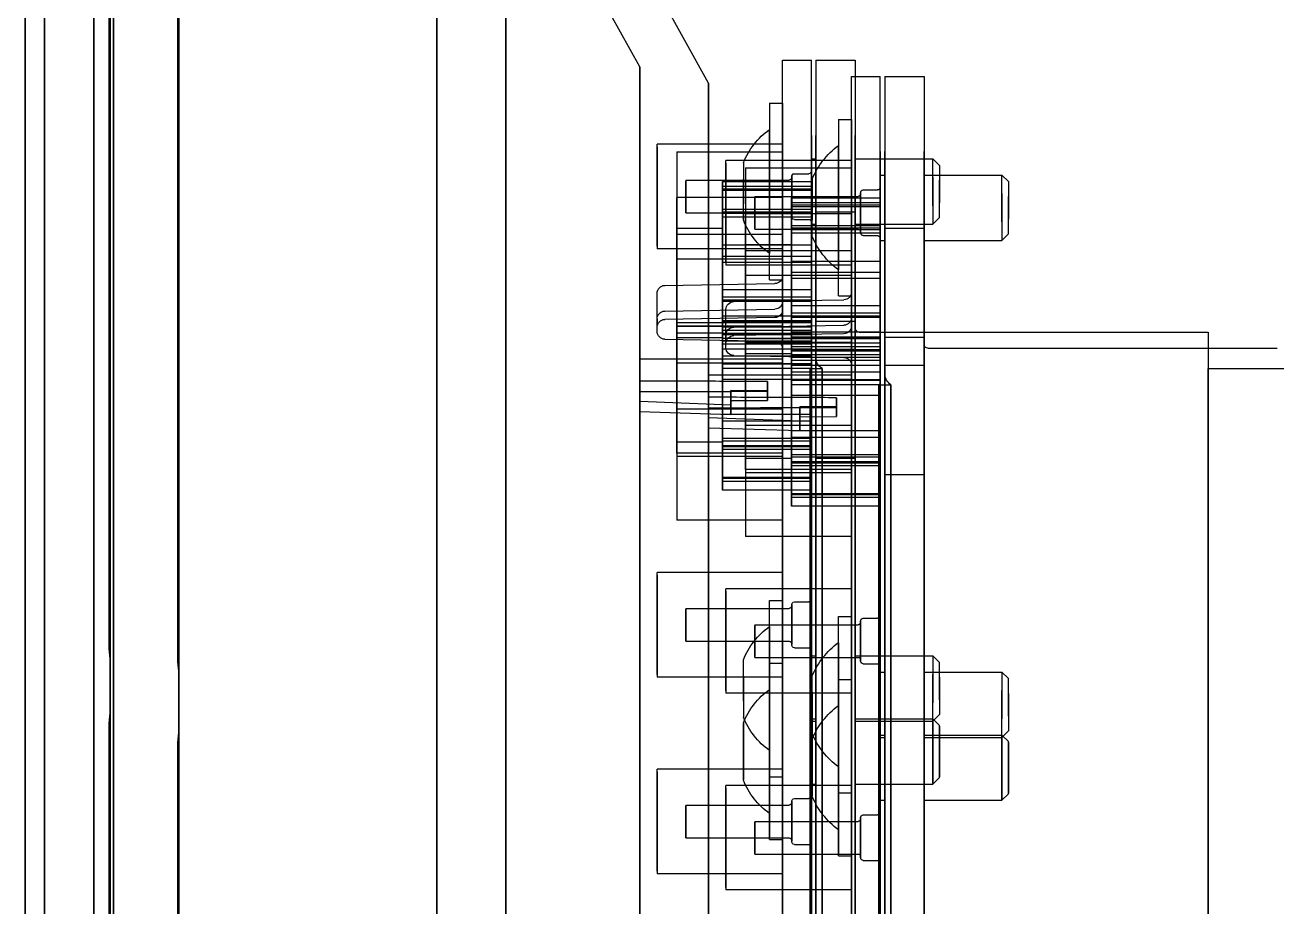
# Model space of a CAD drawing. Header units: millimetres. Extents: x -69706 to 52883, y -6882 to 68885.
# Drawn here: x 7140.2 to 7236, y 25175.3 to 25242.9 of the extents above; entities that cross this region are included whole.
import ezdxf

# ---------------------------------------------------------------- set-up
doc = ezdxf.new("R2010")
doc.units = ezdxf.units.MM
doc.layers.add('ac-SB', color=7, linetype='Continuous', lineweight=13)

# ---------------------------------------------------------------- blocks, each defined once
blk = doc.blocks.new('A$C15852BBE')
at = {"layer": 'ac-SB', "lineweight": -3}
for p, q in [((6002.31, 1939.098), (6002.31, 2229.098)), ((6002.31, 2229.098), (6002.31, 1939.098)), ((6007.577, 1937.859), (6007.577, 2227.859)), ((6007.577, 2227.859), (6007.577, 1937.859)), ((6027.31, 2224.098), (6027.31, 1985.103)), ((6033.81, 1985.103), (6033.81, 2224.098)), ((6032.31, 2223.348), (6032.31, 1944.848)), ((6032.31, 1944.848), (6032.31, 2223.348)), ((6032.577, 2222.859), (6032.577, 1983.864)), ((6039.077, 1983.864), (6039.077, 2222.859)), ((6037.577, 2222.109), (6037.577, 1943.609)), ((6037.577, 1943.609), (6037.577, 2222.109)), ((6032.31, 2220.237), (6032.31, 1966.198)), ((6037.577, 2218.998), (6037.577, 1964.959)), ((6027.31, 2211.032), (6027.31, 1957.163)), ((6027.31, 1957.163), (6027.31, 2211.032)), ((6033.81, 1957.163), (6033.81, 2211.032)), ((6033.81, 2211.032), (6033.81, 1957.163)), ((6032.577, 2209.794), (6032.577, 1955.924)), ((6032.577, 1955.924), (6032.577, 2209.794)), ((6039.077, 1955.924), (6039.077, 2209.794)), ((6039.077, 2209.794), (6039.077, 1955.924)), ((5970.31, 2201.598), (5970.31, 1972.349)), ((5973.31, 2201.598), (5973.31, 1972.349)), ((5973.66, 1972.349), (5973.66, 2201.598)), ((5975.86, 1972.349), (5975.86, 2201.598)), ((6032.31, 1947.959), (6032.31, 2201.997)), ((5986.79, 2201.098), (5986.79, 1967.098)), ((5986.79, 1967.098), (5986.79, 2201.098)), ((6037.577, 1946.72), (6037.577, 2200.759)), ((5975.577, 2200.359), (5975.577, 1971.11)), ((5978.577, 2200.359), (5978.577, 1971.11)), ((5978.927, 1971.11), (5978.927, 2200.359)), ((5981.127, 1971.11), (5981.127, 2200.359)), ((5992.057, 2199.859), (5992.057, 1965.859)), ((5992.057, 1965.859), (5992.057, 2199.859)), ((5970.31, 1966.598), (5970.31, 2195.847)), ((5973.31, 1966.598), (5973.31, 2195.847)), ((5973.66, 2195.847), (5973.66, 1966.598)), ((5975.86, 2195.847), (5975.86, 1966.598)), ((5975.577, 1965.359), (5975.577, 2194.608)), ((5978.577, 1965.359), (5978.577, 2194.608)), ((5978.927, 2194.608), (5978.927, 1965.359)), ((5981.127, 2194.608), (5981.127, 1965.359)), ((6027.31, 1944.098), (6027.31, 2183.093)), ((6033.81, 2183.093), (6033.81, 1944.098)), ((6032.577, 1942.859), (6032.577, 2181.854)), ((6039.077, 2181.854), (6039.077, 1942.859)), ((5970.31, 1992.002), (5970.31, 2181.096)), ((5948.577, 2179.559), (5948.577, 1990.892)), ((5975.577, 1990.763), (5975.577, 2179.857)), ((5973.31, 2178.845), (5973.31, 1993.988)), ((5975.86, 2178.723), (5975.86, 1994.104)), ((5972.842, 1994.794), (5972.842, 2177.998)), ((5973.66, 2178.098), (5973.66, 1994.699)), ((5973.76, 1994.794), (5973.76, 2177.998)), ((5948.577, 2176.759), (5948.577, 1988.959)), ((5948.577, 1988.959), (5948.577, 2176.759)), ((5978.109, 1993.555), (5978.109, 2176.759)), ((5978.577, 2177.606), (5978.577, 1992.749)), ((5978.927, 2176.859), (5978.927, 1993.46)), ((5979.027, 1993.555), (5979.027, 2176.759)), ((5981.127, 2177.484), (5981.127, 1992.865)), ((5970.31, 2176.194), (5970.31, 1987.099)), ((5948.577, 1986.159), (5948.577, 2174.826)), ((5975.577, 2174.955), (5975.577, 1985.86)), ((5973.31, 1989.351), (5973.31, 2174.207)), ((5975.86, 1989.473), (5975.86, 2174.092)), ((5972.842, 2173.402), (5972.842, 1990.198)), ((5973.66, 1990.098), (5973.66, 2173.497)), ((5973.76, 2173.402), (5973.76, 1990.198)), ((5978.577, 1988.112), (5978.577, 2172.968)), ((5981.127, 1988.234), (5981.127, 2172.853)), ((5978.109, 2172.163), (5978.109, 1988.959)), ((5978.927, 1988.859), (5978.927, 2172.258)), ((5979.027, 2172.163), (5979.027, 1988.959)), ((5986.79, 1994.104), (5986.79, 2167.111)), ((5992.057, 1992.865), (5992.057, 2165.872)), ((6027.31, 2017.411), (6027.31, 2150.785)), ((6027.31, 2150.785), (6027.31, 2017.411)), ((6027.385, 2150.603), (6027.385, 2017.593)), ((6027.385, 2017.593), (6027.385, 2150.603)), ((6032.577, 2016.172), (6032.577, 2149.546)), ((6032.577, 2149.546), (6032.577, 2016.172)), ((6032.652, 2149.364), (6032.652, 2016.354)), ((6032.652, 2016.354), (6032.652, 2149.364)), ((5986.79, 2105.893), (5986.79, 1989.473)), ((5992.057, 2104.654), (5992.057, 1988.234)), ((6002.31, 1967.792), (6002.31, 2057.634)), ((6002.31, 2057.634), (6002.31, 1967.792)), ((6027.31, 2057.634), (6027.31, 1967.792)), ((6027.31, 1967.792), (6027.31, 2057.634)), ((6007.577, 1966.553), (6007.577, 2056.395)), ((6007.577, 2056.395), (6007.577, 1966.553)), ((6032.577, 2056.395), (6032.577, 1966.553)), ((6032.577, 1966.553), (6032.577, 2056.395)), ((5970.31, 2023.87), (5970.31, 2040.379)), ((5970.31, 2040.379), (5970.31, 2023.87)), ((5975.577, 2022.631), (5975.577, 2039.14)), ((5975.577, 2039.14), (5975.577, 2022.631)), ((5970.31, 2038.315), (5970.31, 2022.064)), ((5970.31, 2022.064), (5970.31, 2038.315)), ((5975.577, 2037.076), (5975.577, 2020.825)), ((5975.577, 2020.825), (5975.577, 2037.076)), ((5975.86, 2028.87), (5975.86, 2021.065)), ((5975.86, 2028.87), (5985.46, 2028.87)), ((5975.86, 2020.87), (5975.86, 2028.674)), ((5985.46, 2021.065), (5985.46, 2028.87)), ((5985.46, 2028.674), (5985.46, 2020.87)), ((5981.127, 2027.631), (5981.127, 2019.827)), ((5981.127, 2027.631), (5990.727, 2027.631)), ((5981.127, 2019.631), (5981.127, 2027.435)), ((5990.727, 2019.827), (5990.727, 2027.631)), ((5990.727, 2027.435), (5990.727, 2019.631)), ((5973.66, 2026.82), (5973.66, 2023.015)), ((5973.66, 2026.785), (5973.66, 2026.724)), ((5973.66, 2022.92), (5973.66, 2026.724)), ((5974.96, 2026.62), (5973.86, 2026.62)), ((5975.16, 2026.42), (5975.16, 2023.396)), ((5975.16, 2026.405), (5975.16, 2026.344)), ((5975.16, 2023.32), (5975.16, 2026.344)), ((5975.16, 2026.32), (5975.16, 2023.491)), ((5975.166, 2023.445), (5975.166, 2026.368)), ((5975.166, 2026.354), (5975.166, 2026.295)), ((5975.16, 2026.306), (5975.16, 2026.249)), ((5975.16, 2023.42), (5975.16, 2026.249)), ((5975.166, 2026.295), (5975.166, 2023.371)), ((5983.26, 2026.12), (5975.36, 2026.12)), ((5975.86, 2026.26), (5975.86, 2012.929)), ((5976.86, 2026.26), (5975.86, 2026.26)), ((5975.86, 2012.76), (5975.86, 2026.091)), ((5976.86, 2026.26), (5976.86, 2012.929)), ((5976.86, 2012.76), (5976.86, 2026.091)), ((5978.927, 2025.581), (5978.927, 2021.776)), ((5978.927, 2025.546), (5978.927, 2025.485)), ((5978.927, 2021.681), (5978.927, 2025.485)), ((5980.227, 2025.381), (5979.127, 2025.381)), ((5983.26, 2026.12), (5983.26, 2023.681)), ((5983.26, 2023.62), (5983.26, 2026.059)), ((5980.427, 2025.181), (5980.427, 2022.157)), ((5980.427, 2025.166), (5980.427, 2025.105)), ((5980.427, 2022.081), (5980.427, 2025.105)), ((5980.427, 2025.081), (5980.427, 2022.252)), ((5980.427, 2025.067), (5980.427, 2025.01)), ((5980.427, 2022.181), (5980.427, 2025.01)), ((5980.433, 2022.206), (5980.433, 2025.129)), ((5980.433, 2025.115), (5980.433, 2025.056)), ((5980.433, 2025.056), (5980.433, 2022.132)), ((5988.527, 2024.881), (5980.627, 2024.881)), ((5981.127, 2025.021), (5981.127, 2011.69)), ((5982.127, 2025.021), (5981.127, 2025.021)), ((5981.127, 2011.521), (5981.127, 2024.852)), ((5982.127, 2025.021), (5982.127, 2011.69)), ((5982.127, 2011.521), (5982.127, 2024.852)), ((5988.527, 2024.881), (5988.527, 2022.442)), ((5988.527, 2022.381), (5988.527, 2024.82)), ((5970.31, 2009.818), (5970.31, 2023.87)), ((5970.31, 2023.87), (5970.31, 2009.818)), ((5975.16, 2023.491), (5975.16, 2023.434)), ((5983.26, 2023.62), (5975.36, 2023.62)), ((5976.86, 2014.879), (5976.86, 2024.26)), ((5976.86, 2024.141), (5976.86, 2014.76)), ((5973.66, 2023.015), (5973.66, 2022.955)), ((5974.96, 2023.12), (5973.86, 2023.12)), ((5975.16, 2023.396), (5975.16, 2023.335)), ((5975.577, 2008.579), (5975.577, 2022.631)), ((5975.577, 2022.631), (5975.577, 2008.579)), ((5982.127, 2013.64), (5982.127, 2023.021)), ((5982.127, 2022.902), (5982.127, 2013.521)), ((5963.86, 2021.51), (5964.36, 2022.01)), ((5964.36, 2017.072), (5964.36, 2022.01)), ((5970.31, 2022.01), (5964.36, 2022.01)), ((5964.36, 2021.948), (5964.36, 2017.072)), ((5970.31, 2022.064), (5970.31, 2008.343)), ((5970.31, 2008.343), (5970.31, 2022.064)), ((5970.31, 2017.072), (5970.31, 2022.01)), ((5970.31, 2021.947), (5970.31, 2017.01)), ((5973.31, 2017.072), (5973.31, 2022.01)), ((5973.66, 2022.01), (5973.31, 2022.01)), ((5973.31, 2021.947), (5973.31, 2017.01)), ((5973.66, 2022.01), (5973.66, 2017.072)), ((5973.66, 2017.01), (5973.66, 2021.947)), ((5978.86, 2021.709), (5978.86, 2017.366)), ((5978.86, 2017.311), (5978.86, 2021.654)), ((5978.927, 2021.776), (5978.927, 2021.716)), ((5980.227, 2021.881), (5979.127, 2021.881)), ((5980.427, 2022.252), (5980.427, 2022.195)), ((5980.427, 2022.157), (5980.427, 2022.096)), ((5988.527, 2022.381), (5980.627, 2022.381)), ((5963.86, 2021.514), (5963.86, 2017.56)), ((5963.86, 2017.56), (5963.86, 2021.462)), ((5969.127, 2020.271), (5969.627, 2020.771)), ((5969.627, 2015.834), (5969.627, 2020.771)), ((5975.577, 2020.771), (5969.627, 2020.771)), ((5969.627, 2020.709), (5969.627, 2015.834)), ((5975.577, 2020.825), (5975.577, 2007.105)), ((5975.577, 2007.105), (5975.577, 2020.825)), ((5975.577, 2015.834), (5975.577, 2020.771)), ((5975.577, 2020.708), (5975.577, 2015.771)), ((5975.86, 2011.762), (5975.86, 2021.441)), ((5976.86, 2021.441), (5975.86, 2021.441)), ((5975.86, 2020.87), (5985.46, 2020.87)), ((5976.86, 2011.762), (5976.86, 2021.441)), ((5978.577, 2015.834), (5978.577, 2020.771)), ((5978.927, 2020.771), (5978.577, 2020.771)), ((5978.577, 2020.708), (5978.577, 2015.771)), ((5978.927, 2020.771), (5978.927, 2015.834)), ((5978.927, 2015.771), (5978.927, 2020.708)), ((5969.127, 2020.275), (5969.127, 2016.321)), ((5969.127, 2016.321), (5969.127, 2020.223)), ((5981.127, 2010.523), (5981.127, 2020.202)), ((5982.127, 2020.202), (5981.127, 2020.202)), ((5981.127, 2019.631), (5990.727, 2019.631)), ((5982.127, 2010.523), (5982.127, 2020.202)), ((5984.127, 2020.47), (5984.127, 2016.127)), ((5984.127, 2016.072), (5984.127, 2020.415)), ((5976.86, 2019.441), (5976.86, 2012.63)), ((5982.127, 2018.202), (5982.127, 2011.391)), ((5963.86, 2017.56), (5963.86, 2017.51)), ((5963.86, 2017.51), (5964.36, 2017.01)), ((5963.86, 2016.691), (5964.36, 2017.191)), ((5964.36, 2017.191), (5964.36, 2013.606)), ((5970.31, 2017.191), (5964.36, 2017.191)), ((5964.36, 2017.072), (5964.36, 2017.01)), ((5970.31, 2017.01), (5964.36, 2017.01)), ((5970.31, 2017.191), (5970.31, 2013.606)), ((5973.31, 2017.191), (5973.31, 2013.606)), ((5973.66, 2017.191), (5973.31, 2017.191)), ((5973.66, 2017.01), (5973.31, 2017.01)), ((5973.66, 2013.606), (5973.66, 2017.191)), ((5975.86, 2017.619), (5975.86, 2007.941)), ((5976.86, 2017.619), (5976.86, 2007.941)), ((5976.86, 2009.941), (5976.86, 2016.752)), ((5978.86, 2013.737), (5978.86, 2016.89)), ((6027.31, 2016.907), (6027.31, 2017.411)), ((6027.31, 2016.908), (6027.31, 2017.411)), ((6027.31, 2016.558), (6027.31, 2016.908)), ((6027.31, 2016.558), (6027.31, 2016.907)), ((5963.86, 2013.823), (5963.86, 2016.691)), ((5969.127, 2016.321), (5969.127, 2016.271)), ((5969.127, 2016.271), (5969.627, 2015.771)), ((5969.127, 2015.452), (5969.627, 2015.952)), ((5969.627, 2015.952), (5969.627, 2012.367)), ((5975.577, 2015.952), (5969.627, 2015.952)), ((5969.627, 2015.834), (5969.627, 2015.771)), ((5975.577, 2015.952), (5975.577, 2012.367)), ((5978.577, 2015.952), (5978.577, 2012.367)), ((5978.927, 2015.952), (5978.577, 2015.952)), ((5978.927, 2012.367), (5978.927, 2015.952)), ((5981.127, 2016.38), (5981.127, 2006.702)), ((5982.127, 2016.38), (5982.127, 2006.702)), ((6027.31, 2012.409), (6027.31, 2016.558)), ((6027.31, 2016.558), (6027.31, 2012.409)), ((6032.577, 2015.668), (6032.577, 2016.172)), ((6032.577, 2015.669), (6032.577, 2016.172)), ((5963.86, 2015.558), (5963.86, 2012.691)), ((5964.36, 2012.191), (5964.36, 2015.775)), ((5969.127, 2012.584), (5969.127, 2015.452)), ((5975.577, 2015.771), (5969.627, 2015.771)), ((5970.31, 2012.191), (5970.31, 2015.775)), ((5973.31, 2012.191), (5973.31, 2015.775)), ((5973.66, 2015.775), (5973.66, 2012.191)), ((5978.927, 2015.771), (5978.577, 2015.771)), ((5978.86, 2015.645), (5978.86, 2012.492)), ((5982.127, 2008.702), (5982.127, 2015.513)), ((5984.127, 2012.498), (5984.127, 2015.651)), ((6032.577, 2015.319), (6032.577, 2015.669)), ((6032.577, 2015.319), (6032.577, 2015.668)), ((6032.577, 2011.17), (6032.577, 2015.319)), ((6032.577, 2015.319), (6032.577, 2011.17)), ((5969.127, 2014.32), (5969.127, 2011.452)), ((5969.627, 2010.952), (5969.627, 2014.536)), ((5975.577, 2010.952), (5975.577, 2014.536)), ((5978.577, 2010.952), (5978.577, 2014.536)), ((5978.927, 2014.536), (5978.927, 2010.952)), ((5984.127, 2014.406), (5984.127, 2011.253)), ((5975.86, 2013.814), (5975.86, 2006.01)), ((5975.86, 2013.814), (5985.46, 2013.814)), ((5975.86, 2005.814), (5975.86, 2013.619)), ((5985.46, 2006.01), (5985.46, 2013.814)), ((5985.46, 2013.619), (5985.46, 2005.814)), ((5963.86, 2012.691), (5964.36, 2012.191)), ((5970.31, 2012.191), (5964.36, 2012.191)), ((5973.66, 2012.191), (5973.31, 2012.191)), ((5976.86, 2012.76), (5975.86, 2012.76)), ((5981.127, 2012.575), (5981.127, 2004.771)), ((5981.127, 2012.575), (5990.727, 2012.575)), ((5981.127, 2004.575), (5981.127, 2012.38)), ((5990.727, 2004.771), (5990.727, 2012.575)), ((5990.727, 2012.38), (5990.727, 2004.575)), ((6027.31, 2011.784), (6027.31, 2012.409)), ((6027.31, 2011.783), (6027.31, 2012.409)), ((5969.127, 2011.452), (5969.627, 2010.952)), ((5973.66, 2011.764), (5973.66, 2007.96)), ((5973.66, 2011.73), (5973.66, 2011.669)), ((5973.66, 2007.864), (5973.66, 2011.669)), ((5974.96, 2011.564), (5973.86, 2011.564)), ((5975.16, 2011.364), (5975.16, 2008.34)), ((5975.16, 2011.349), (5975.16, 2011.289)), ((5975.16, 2008.264), (5975.16, 2011.289)), ((5975.16, 2011.264), (5975.16, 2008.435)), ((5975.16, 2011.25), (5975.16, 2011.193)), ((5975.16, 2008.364), (5975.16, 2011.193)), ((5975.166, 2008.389), (5975.166, 2011.313)), ((5975.166, 2011.298), (5975.166, 2011.24)), ((5975.166, 2011.24), (5975.166, 2008.316)), ((5983.26, 2011.064), (5975.36, 2011.064)), ((5982.127, 2011.521), (5981.127, 2011.521)), ((5983.26, 2011.064), (5983.26, 2008.626)), ((5983.26, 2008.564), (5983.26, 2011.003)), ((6027.31, 2011.201), (6027.31, 2011.784)), ((6027.31, 2011.201), (6027.31, 2011.783)), ((6027.31, 1944.514), (6027.31, 2011.2)), ((6027.31, 2011.2), (6027.31, 1944.514)), ((6027.385, 2011.399), (6027.385, 1944.894)), ((6027.385, 1944.894), (6027.385, 2011.399)), ((6032.577, 2010.545), (6032.577, 2011.17)), ((6032.577, 2010.544), (6032.577, 2011.17)), ((5975.577, 2010.952), (5969.627, 2010.952)), ((5978.927, 2010.952), (5978.577, 2010.952)), ((5978.927, 2010.525), (5978.927, 2006.721)), ((5978.927, 2010.491), (5978.927, 2010.43)), ((5978.927, 2006.625), (5978.927, 2010.43)), ((5980.227, 2010.325), (5979.127, 2010.325)), ((5980.427, 2010.125), (5980.427, 2007.101)), ((5980.427, 2010.11), (5980.427, 2010.05)), ((5980.427, 2007.025), (5980.427, 2010.05)), ((5980.433, 2007.15), (5980.433, 2010.074)), ((5980.433, 2010.059), (5980.433, 2010.001)), ((6032.577, 2009.962), (6032.577, 2010.545)), ((6032.577, 2009.962), (6032.577, 2010.544)), ((6032.652, 2010.16), (6032.652, 1943.655)), ((6032.652, 1943.655), (6032.652, 2010.16)), ((5970.31, 1998.797), (5970.31, 2009.818)), ((5970.31, 2009.818), (5970.31, 1998.797)), ((5980.427, 2010.025), (5980.427, 2007.196)), ((5980.427, 2010.011), (5980.427, 2009.955)), ((5980.427, 2007.125), (5980.427, 2009.955)), ((5980.433, 2010.001), (5980.433, 2007.077)), ((5988.527, 2009.825), (5980.627, 2009.825)), ((5988.527, 2009.825), (5988.527, 2007.387)), ((5988.527, 2007.325), (5988.527, 2009.764)), ((6032.577, 1943.275), (6032.577, 2009.961)), ((6032.577, 2009.961), (6032.577, 1943.275)), ((5970.31, 2008.343), (5970.31, 1997.714)), ((5970.31, 1997.714), (5970.31, 2008.343)), ((5975.16, 2008.435), (5975.16, 2008.378)), ((5975.16, 2008.34), (5975.16, 2008.279)), ((5983.26, 2008.564), (5975.36, 2008.564)), ((5975.577, 1997.558), (5975.577, 2008.579)), ((5975.577, 2008.579), (5975.577, 1997.558)), ((5973.66, 2007.96), (5973.66, 2007.899)), ((5974.96, 2008.064), (5973.86, 2008.064)), ((5976.86, 2007.941), (5975.86, 2007.941)), ((5980.427, 2007.196), (5980.427, 2007.14)), ((5988.527, 2007.325), (5980.627, 2007.325)), ((5975.577, 2007.105), (5975.577, 1996.475)), ((5975.577, 1996.475), (5975.577, 2007.105)), ((5978.927, 2006.721), (5978.927, 2006.66)), ((5980.227, 2006.825), (5979.127, 2006.825)), ((5980.427, 2007.101), (5980.427, 2007.041)), ((5982.127, 2006.702), (5981.127, 2006.702)), ((5975.86, 2005.814), (5985.46, 2005.814)), ((5981.127, 2004.575), (5990.727, 2004.575)), ((5975.86, 2001.802), (5983.96, 2001.802)), ((5975.86, 1996.679), (5975.86, 2001.802)), ((5975.86, 2001.802), (5975.86, 1996.938)), ((5983.96, 1996.679), (5983.96, 2001.802)), ((5983.96, 1996.938), (5983.96, 2001.802)), ((5981.127, 2000.563), (5989.227, 2000.563)), ((5981.127, 1995.44), (5981.127, 2000.563)), ((5981.127, 2000.563), (5981.127, 1995.699)), ((5989.227, 1995.44), (5989.227, 2000.563)), ((5989.227, 1995.699), (5989.227, 2000.563)), ((5970.31, 1998.797), (5970.31, 1991.256)), ((5970.31, 1991.256), (5970.31, 1998.797)), ((5973.66, 1999.492), (5980.46, 1999.492)), ((5973.66, 1995.554), (5973.66, 1999.492)), ((5973.66, 1999.492), (5973.66, 1998.838)), ((5973.66, 1998.838), (5980.46, 1998.838)), ((5973.66, 1998.838), (5973.66, 1998.634)), ((5973.66, 1998.634), (5973.66, 1998.512)), ((5980.46, 1998.599), (5973.66, 1998.599)), ((5973.66, 1998.599), (5973.66, 1996.403)), ((5980.46, 1999.492), (5980.46, 1998.838)), ((5980.46, 1995.554), (5980.46, 1999.492)), ((5980.46, 1998.838), (5980.46, 1998.634)), ((5980.46, 1998.634), (5980.46, 1998.512)), ((5980.46, 1998.599), (5980.46, 1996.403)), ((5970.31, 1992.006), (5970.31, 1997.714)), ((5970.31, 1997.714), (5970.31, 1992.006)), ((5980.46, 1998.512), (5973.66, 1998.512)), ((5978.927, 1998.254), (5985.727, 1998.254)), ((5978.927, 1994.315), (5978.927, 1998.254)), ((5978.927, 1998.254), (5978.927, 1997.599)), ((5978.927, 1997.599), (5985.727, 1997.599)), ((5978.927, 1997.599), (5978.927, 1997.395)), ((5985.727, 1998.254), (5985.727, 1997.599)), ((5985.727, 1994.315), (5985.727, 1998.254)), ((5985.727, 1997.599), (5985.727, 1997.395)), ((5973.31, 1997.063), (5970.31, 1997.063)), ((5970.31, 1997.063), (5970.31, 1990.191)), ((5973.31, 1997.063), (5973.31, 1990.191)), ((5975.577, 1997.558), (5975.577, 1990.017)), ((5975.577, 1990.017), (5975.577, 1997.558)), ((5975.86, 1996.938), (5983.96, 1996.938)), ((5975.86, 1996.938), (5975.86, 1986.95)), ((5975.86, 1996.679), (5983.96, 1996.679)), ((5975.86, 1986.692), (5975.86, 1996.679)), ((5978.927, 1997.395), (5978.927, 1997.273)), ((5985.727, 1997.36), (5978.927, 1997.36)), ((5978.927, 1997.36), (5978.927, 1995.164)), ((5985.727, 1997.273), (5978.927, 1997.273)), ((5983.96, 1986.95), (5983.96, 1996.938)), ((5983.96, 1996.679), (5983.96, 1986.692)), ((5985.727, 1997.395), (5985.727, 1997.273)), ((5985.727, 1997.36), (5985.727, 1995.164)), ((5973.66, 1996.403), (5980.46, 1996.403)), ((5973.66, 1996.403), (5973.66, 1996.199)), ((5973.66, 1996.199), (5973.66, 1996.077)), ((5980.46, 1996.164), (5973.66, 1996.164)), ((5973.66, 1996.164), (5973.66, 1995.753)), ((5980.46, 1996.077), (5973.66, 1996.077)), ((5973.66, 1995.753), (5980.46, 1995.753)), ((5973.66, 1995.753), (5973.66, 1988.075)), ((5975.577, 1990.767), (5975.577, 1996.475)), ((5975.577, 1996.475), (5975.577, 1990.767)), ((5978.577, 1995.825), (5975.577, 1995.825)), ((5975.577, 1995.825), (5975.577, 1988.952)), ((5978.577, 1995.825), (5978.577, 1988.952)), ((5980.46, 1996.403), (5980.46, 1996.199)), ((5980.46, 1996.199), (5980.46, 1996.077)), ((5980.46, 1996.164), (5980.46, 1995.753)), ((5983.96, 1995.815), (5980.46, 1995.815)), ((5980.46, 1988.01), (5980.46, 1995.815)), ((5980.46, 1995.753), (5980.46, 1988.075)), ((5981.127, 1995.699), (5989.227, 1995.699)), ((5981.127, 1995.699), (5981.127, 1985.712)), ((5983.96, 1995.815), (5983.96, 1988.01)), ((5989.227, 1985.712), (5989.227, 1995.699)), ((5972.842, 1994.642), (5972.842, 1994.794)), ((5973.66, 1995.554), (5980.46, 1995.554)), ((5973.66, 1994.21), (5973.66, 1995.554)), ((5973.76, 1990.198), (5973.76, 1994.794)), ((5978.927, 1995.164), (5985.727, 1995.164)), ((5978.927, 1995.164), (5978.927, 1994.96)), ((5978.927, 1994.96), (5978.927, 1994.838)), ((5985.727, 1994.925), (5978.927, 1994.925)), ((5978.927, 1994.925), (5978.927, 1994.514)), ((5985.727, 1994.838), (5978.927, 1994.838)), ((5980.46, 1995.619), (5980.46, 1987.815)), ((5980.46, 1994.21), (5980.46, 1995.554)), ((5981.127, 1995.44), (5989.227, 1995.44)), ((5981.127, 1985.453), (5981.127, 1995.44)), ((5983.96, 1987.815), (5983.96, 1995.619)), ((5985.727, 1995.164), (5985.727, 1994.96)), ((5985.727, 1994.96), (5985.727, 1994.838)), ((5985.727, 1994.925), (5985.727, 1994.514)), ((5989.227, 1995.44), (5989.227, 1985.453)), ((5972.842, 1990.198), (5972.842, 1994.642)), ((5973.31, 1993.988), (5973.31, 1993.835)), ((5980.46, 1994.21), (5973.66, 1994.21)), ((5973.66, 1994.092), (5973.66, 1994.21)), ((5973.66, 1993.72), (5973.66, 1994.092)), ((5978.927, 1994.514), (5985.727, 1994.514)), ((5978.927, 1994.514), (5978.927, 1986.836)), ((5978.927, 1994.315), (5985.727, 1994.315)), ((5978.927, 1992.971), (5978.927, 1994.315)), ((5980.46, 1994.092), (5980.46, 1994.21)), ((5980.46, 1993.72), (5980.46, 1994.092)), ((5989.227, 1994.576), (5985.727, 1994.576)), ((5985.727, 1986.771), (5985.727, 1994.576)), ((5985.727, 1994.514), (5985.727, 1986.836)), ((5985.727, 1994.38), (5985.727, 1986.576)), ((5985.727, 1992.971), (5985.727, 1994.315)), ((5986.79, 1991.967), (5986.79, 1994.104)), ((5989.227, 1994.576), (5989.227, 1986.771)), ((5989.227, 1986.576), (5989.227, 1994.38)), ((5970.31, 1986.563), (5970.31, 1993.436)), ((5973.31, 1986.563), (5973.31, 1993.436)), ((5973.66, 1993.72), (5980.46, 1993.72)), ((5973.66, 1989.21), (5973.66, 1993.72)), ((5975.86, 1993.306), (5983.96, 1993.306)), ((5975.86, 1986.962), (5975.86, 1993.306)), ((5975.86, 1993.306), (5975.86, 1989.796)), ((5978.109, 1993.403), (5978.109, 1993.555)), ((5978.109, 1988.959), (5978.109, 1993.403)), ((5985.727, 1992.971), (5978.927, 1992.971)), ((5978.927, 1992.853), (5978.927, 1992.971)), ((5978.927, 1992.481), (5978.927, 1992.853)), ((5979.027, 1988.959), (5979.027, 1993.555)), ((5979.81, 1992.964), (5979.81, 1993.726)), ((5979.81, 1993.726), (5979.81, 1992.648)), ((5979.81, 1993.726), (5986.79, 1993.516)), ((5979.81, 1991.886), (5979.81, 1992.964)), ((5986.79, 1992.703), (5979.81, 1992.964)), ((5980.46, 1989.21), (5980.46, 1993.72)), ((5983.96, 1993.306), (5983.96, 1989.796)), ((5983.96, 1993.306), (5983.96, 1986.962)), ((5985.727, 1992.853), (5985.727, 1992.971)), ((5985.727, 1992.481), (5985.727, 1992.853)), ((5986.79, 1992.703), (5986.79, 1993.516)), ((5986.79, 1993.516), (5986.79, 1991.967)), ((5992.057, 1990.728), (5992.057, 1992.865)), ((5970.31, 1991.845), (5970.31, 1992.006)), ((5970.31, 1991.845), (5970.31, 1987.693)), ((5970.31, 1991.845), (5970.31, 1987.693)), ((5975.577, 1985.325), (5975.577, 1992.197)), ((5979.81, 1992.648), (5977.01, 1992.638)), ((5977.01, 1991.936), (5977.01, 1992.629)), ((5977.01, 1992.629), (5977.01, 1991.888)), ((5977.01, 1991.193), (5977.01, 1991.936)), ((5977.01, 1991.896), (5979.81, 1991.886)), ((5977.01, 1991.888), (5977.01, 1991.194)), ((5978.577, 1992.749), (5978.577, 1992.597)), ((5978.577, 1985.325), (5978.577, 1992.197)), ((5978.927, 1992.481), (5985.727, 1992.481)), ((5978.927, 1987.971), (5978.927, 1992.481)), ((5979.81, 1992.648), (5979.81, 1991.886)), ((5981.127, 1992.067), (5989.227, 1992.067)), ((5981.127, 1985.723), (5981.127, 1992.067)), ((5981.127, 1992.067), (5981.127, 1988.557)), ((5985.077, 1991.726), (5985.077, 1992.488)), ((5985.077, 1992.488), (5985.077, 1991.409)), ((5985.077, 1992.488), (5992.057, 1992.277)), ((5985.727, 1987.971), (5985.727, 1992.481)), ((5986.79, 1991.154), (5986.79, 1992.703)), ((5989.227, 1992.067), (5989.227, 1988.557)), ((5989.227, 1992.067), (5989.227, 1985.723)), ((5992.057, 1991.464), (5992.057, 1992.277)), ((5992.057, 1992.277), (5992.057, 1990.728)), ((5970.31, 1991.256), (5970.31, 1987.504)), ((5970.31, 1987.504), (5970.31, 1991.256)), ((5973.66, 1991.028), (5980.46, 1991.028)), ((5973.66, 1990.174), (5973.66, 1991.028)), ((5973.66, 1991.028), (5973.66, 1988.329)), ((5980.46, 1991.028), (5980.46, 1988.329)), ((5980.46, 1990.174), (5980.46, 1991.028)), ((5985.077, 1991.409), (5982.277, 1991.399)), ((5982.277, 1990.697), (5982.277, 1991.39)), ((5982.277, 1991.39), (5982.277, 1990.649)), ((5985.077, 1990.647), (5985.077, 1991.726)), ((5992.057, 1991.464), (5985.077, 1991.726)), ((5985.077, 1991.409), (5985.077, 1990.647)), ((5992.057, 1989.915), (5992.057, 1991.464)), ((5973.76, 1990.198), (5972.842, 1990.198)), ((5973.76, 1990.198), (5972.842, 1990.198)), ((5973.76, 1990.198), (5973.66, 1990.098)), ((5980.46, 1990.174), (5973.66, 1990.174)), ((5973.66, 1989.969), (5973.66, 1990.174)), ((5973.66, 1989.807), (5973.66, 1989.969)), ((5975.577, 1990.606), (5975.577, 1990.767)), ((5975.577, 1990.606), (5975.577, 1986.454)), ((5975.577, 1990.606), (5975.577, 1986.454)), ((5975.577, 1990.017), (5975.577, 1986.265)), ((5975.577, 1986.265), (5975.577, 1990.017)), ((5980.46, 1989.969), (5980.46, 1990.174)), ((5980.46, 1989.807), (5980.46, 1989.969)), ((5982.277, 1989.955), (5982.277, 1990.698)), ((5982.277, 1990.657), (5985.077, 1990.647)), ((5982.277, 1990.649), (5982.277, 1989.955)), ((5973.66, 1989.863), (5980.46, 1989.863)), ((5973.66, 1986.998), (5973.66, 1989.863)), ((5980.46, 1989.807), (5973.66, 1989.807)), ((5980.46, 1989.21), (5973.66, 1989.21)), ((5973.66, 1989.093), (5973.66, 1989.21)), ((5973.66, 1988.72), (5973.66, 1989.093)), ((5975.86, 1989.796), (5983.96, 1989.796)), ((5975.86, 1989.796), (5975.86, 1979.943)), ((5975.86, 1989.473), (5986.79, 1989.473)), ((5978.927, 1989.789), (5985.727, 1989.789)), ((5978.927, 1988.935), (5978.927, 1989.789)), ((5978.927, 1989.789), (5978.927, 1987.091)), ((5980.46, 1986.998), (5980.46, 1989.863)), ((5980.46, 1989.093), (5980.46, 1989.21)), ((5980.46, 1988.72), (5980.46, 1989.093)), ((5983.96, 1979.943), (5983.96, 1989.796)), ((5985.727, 1989.789), (5985.727, 1987.091)), ((5985.727, 1988.935), (5985.727, 1989.789)), ((5948.577, 1988.959), (5911.113, 1988.959)), ((5948.577, 1988.959), (5911.113, 1988.959)), ((5973.31, 1988.703), (5970.31, 1988.703)), ((5970.31, 1988.703), (5970.31, 1981.831)), ((5973.31, 1988.703), (5973.31, 1981.831)), ((5973.66, 1988.72), (5980.46, 1988.72)), ((5973.66, 1987.876), (5973.66, 1988.72)), ((5973.66, 1987.003), (5973.66, 1988.329)), ((5973.66, 1988.329), (5980.46, 1988.329)), ((5980.46, 1988.075), (5973.66, 1988.075)), ((5973.66, 1988.075), (5973.66, 1987.514)), ((5975.86, 1988.704), (5975.86, 1985.628)), ((5984.871, 1987.957), (5976.45, 1988.104)), ((5979.027, 1988.959), (5978.109, 1988.959)), ((5979.027, 1988.959), (5978.109, 1988.959)), ((5979.027, 1988.959), (5978.927, 1988.859)), ((5985.727, 1988.935), (5978.927, 1988.935)), ((5978.927, 1988.73), (5978.927, 1988.935)), ((5978.927, 1988.568), (5978.927, 1988.73)), ((5978.927, 1988.624), (5985.727, 1988.624)), ((5978.927, 1985.759), (5978.927, 1988.624)), ((5985.727, 1988.568), (5978.927, 1988.568)), ((5980.46, 1987.876), (5980.46, 1988.72)), ((5980.46, 1988.329), (5980.46, 1987.003)), ((5980.46, 1988.075), (5980.46, 1987.514)), ((5981.127, 1988.557), (5989.227, 1988.557)), ((5981.127, 1988.557), (5981.127, 1978.704)), ((5981.127, 1988.234), (5992.057, 1988.234)), ((5985.727, 1988.73), (5985.727, 1988.935)), ((5985.727, 1988.568), (5985.727, 1988.73)), ((5985.727, 1985.759), (5985.727, 1988.624)), ((5989.227, 1978.704), (5989.227, 1988.557)), ((5970.01, 1987.398), (5943.31, 1987.398)), ((5970.31, 1987.693), (5970.31, 1987.098)), ((5970.31, 1987.693), (5970.31, 1987.098)), ((5980.46, 1987.876), (5973.66, 1987.876)), ((5973.66, 1984.137), (5973.66, 1987.876)), ((5980.46, 1987.595), (5973.66, 1987.595)), ((5973.66, 1987.595), (5973.66, 1987.263)), ((5973.66, 1987.514), (5980.46, 1987.514)), ((5980.46, 1987.263), (5973.66, 1987.263)), ((5973.66, 1987.263), (5973.66, 1984.949)), ((5978.577, 1987.464), (5975.577, 1987.464)), ((5975.577, 1987.464), (5975.577, 1980.592)), ((5975.86, 1987.812), (5975.86, 1987.943)), ((5975.86, 1985.046), (5975.86, 1987.812)), ((5978.577, 1987.464), (5978.577, 1980.592)), ((5985.727, 1987.971), (5978.927, 1987.971)), ((5978.927, 1987.854), (5978.927, 1987.971)), ((5978.927, 1987.482), (5978.927, 1987.854)), ((5978.927, 1987.482), (5985.727, 1987.482)), ((5978.927, 1986.637), (5978.927, 1987.482)), ((5978.927, 1985.764), (5978.927, 1987.091)), ((5978.927, 1987.091), (5985.727, 1987.091)), ((5980.46, 1984.137), (5980.46, 1987.876)), ((5983.96, 1987.815), (5980.46, 1987.815)), ((5980.46, 1987.595), (5980.46, 1987.263)), ((5983.96, 1987.453), (5980.46, 1987.453)), ((5980.46, 1979.648), (5980.46, 1987.453)), ((5980.46, 1987.263), (5980.46, 1984.949)), ((5980.46, 1987.257), (5980.46, 1979.453)), ((5981.127, 1987.465), (5981.127, 1984.389)), ((5983.96, 1987.453), (5983.96, 1979.648)), ((5983.96, 1979.453), (5983.96, 1987.257)), ((5985.46, 1987.357), (5985.46, 1984.706)), ((5985.727, 1987.854), (5985.727, 1987.971)), ((5985.727, 1987.482), (5985.727, 1987.854)), ((5985.727, 1986.637), (5985.727, 1987.482)), ((5985.727, 1987.091), (5985.727, 1985.764)), ((5975.277, 1986.159), (5948.577, 1986.159)), ((5973.31, 1986.563), (5970.31, 1986.563)), ((5973.66, 1987.003), (5980.46, 1987.003)), ((5973.66, 1987.003), (5973.66, 1986.858)), ((5980.46, 1986.998), (5973.66, 1986.998)), ((5973.66, 1986.793), (5973.66, 1986.998)), ((5973.66, 1986.858), (5973.66, 1986.52)), ((5973.66, 1986.631), (5973.66, 1986.793)), ((5973.66, 1986.687), (5980.46, 1986.687)), ((5973.66, 1986.151), (5973.66, 1986.687)), ((5980.46, 1986.631), (5973.66, 1986.631)), ((5980.46, 1986.52), (5973.66, 1986.52)), ((5973.66, 1986.52), (5973.66, 1982.071)), ((5973.66, 1978.576), (5973.66, 1986.151)), ((5980.46, 1986.151), (5973.66, 1986.151)), ((5975.577, 1986.454), (5975.577, 1985.859)), ((5975.577, 1986.454), (5975.577, 1985.859)), ((5975.86, 1977.109), (5975.86, 1986.962)), ((5975.86, 1986.962), (5983.96, 1986.962)), ((5983.96, 1986.95), (5975.86, 1986.95)), ((5975.86, 1986.95), (5975.86, 1981.828)), ((5975.86, 1986.692), (5983.96, 1986.692)), ((5975.86, 1981.828), (5975.86, 1986.692)), ((5976.45, 1986.29), (5984.871, 1986.437)), ((5985.727, 1986.836), (5978.927, 1986.836)), ((5978.927, 1986.836), (5978.927, 1986.275)), ((5985.727, 1986.637), (5978.927, 1986.637)), ((5978.927, 1982.898), (5978.927, 1986.637)), ((5985.727, 1986.356), (5978.927, 1986.356)), ((5978.927, 1986.356), (5978.927, 1986.024)), ((5978.927, 1986.275), (5985.727, 1986.275)), ((5980.46, 1987.003), (5980.46, 1986.858)), ((5980.46, 1986.793), (5980.46, 1986.998)), ((5980.46, 1986.858), (5980.46, 1986.52)), ((5980.46, 1986.631), (5980.46, 1986.793)), ((5980.46, 1986.151), (5980.46, 1986.687)), ((5980.46, 1986.52), (5980.46, 1982.071)), ((5980.46, 1978.576), (5980.46, 1986.151)), ((5981.127, 1986.573), (5981.127, 1986.704)), ((5981.127, 1983.807), (5981.127, 1986.573)), ((5990.138, 1986.718), (5981.717, 1986.865)), ((5983.96, 1986.962), (5983.96, 1977.109)), ((5983.96, 1986.95), (5983.96, 1981.828)), ((5983.96, 1986.692), (5983.96, 1981.828)), ((5985.46, 1987.037), (5985.46, 1984.486)), ((5985.46, 1986.393), (5985.46, 1986.701)), ((5985.727, 1986.836), (5985.727, 1986.275)), ((5985.727, 1982.898), (5985.727, 1986.637)), ((5989.227, 1986.576), (5985.727, 1986.576)), ((5985.727, 1986.356), (5985.727, 1986.024)), ((5989.227, 1986.214), (5985.727, 1986.214)), ((5985.727, 1978.409), (5985.727, 1986.214)), ((5989.227, 1986.214), (5989.227, 1978.409)), ((5990.727, 1986.118), (5990.727, 1983.467)), ((5978.577, 1985.325), (5975.577, 1985.325)), ((5975.86, 1985.69), (5975.86, 1983.564)), ((5975.86, 1985.628), (5975.86, 1983.089)), ((5984.871, 1985.793), (5976.45, 1985.646)), ((5985.727, 1986.024), (5978.927, 1986.024)), ((5978.927, 1986.024), (5978.927, 1983.71)), ((5978.927, 1985.764), (5985.727, 1985.764)), ((5978.927, 1985.764), (5978.927, 1985.619)), ((5985.727, 1985.759), (5978.927, 1985.759)), ((5978.927, 1985.554), (5978.927, 1985.759)), ((5978.927, 1985.619), (5978.927, 1985.281)), ((5978.927, 1985.392), (5978.927, 1985.554)), ((5978.927, 1985.448), (5985.727, 1985.448)), ((5978.927, 1984.912), (5978.927, 1985.448)), ((5985.727, 1985.392), (5978.927, 1985.392)), ((5985.727, 1985.281), (5978.927, 1985.281)), ((5978.927, 1985.281), (5978.927, 1980.832)), ((5981.127, 1975.87), (5981.127, 1985.723)), ((5981.127, 1985.723), (5989.227, 1985.723)), ((5989.227, 1985.712), (5981.127, 1985.712)), ((5981.127, 1985.712), (5981.127, 1980.589)), ((5981.127, 1985.453), (5989.227, 1985.453)), ((5981.127, 1980.589), (5981.127, 1985.453)), ((5981.717, 1985.051), (5990.138, 1985.198)), ((5985.727, 1986.024), (5985.727, 1983.71)), ((5985.727, 1986.018), (5985.727, 1978.214)), ((5985.727, 1985.764), (5985.727, 1985.619)), ((5985.727, 1985.554), (5985.727, 1985.759)), ((5985.727, 1985.619), (5985.727, 1985.281)), ((5985.727, 1985.392), (5985.727, 1985.554)), ((5985.727, 1984.912), (5985.727, 1985.448)), ((5985.727, 1985.281), (5985.727, 1980.832)), ((5989.227, 1978.214), (5989.227, 1986.018)), ((5989.227, 1985.723), (5989.227, 1975.87)), ((5989.227, 1985.712), (5989.227, 1980.589)), ((5989.227, 1985.453), (5989.227, 1980.589)), ((5990.727, 1985.798), (5990.727, 1983.247)), ((5990.727, 1985.154), (5990.727, 1985.462)), ((5970.31, 1978.203), (5970.31, 1985.075)), ((5973.31, 1978.203), (5973.31, 1985.075)), ((5980.46, 1985.031), (5973.66, 1985.031)), ((5973.66, 1985.031), (5973.66, 1984.698)), ((5973.66, 1984.949), (5980.46, 1984.949)), ((5980.46, 1984.698), (5973.66, 1984.698)), ((5973.66, 1984.698), (5973.66, 1984.137)), ((5978.927, 1977.337), (5978.927, 1984.912)), ((5985.727, 1984.912), (5978.927, 1984.912)), ((5980.46, 1985.031), (5980.46, 1984.698)), ((5980.46, 1984.698), (5980.46, 1984.137)), ((5981.127, 1984.451), (5981.127, 1982.325)), ((5981.127, 1984.389), (5981.127, 1981.85)), ((5990.138, 1984.554), (5981.717, 1984.407)), ((5985.46, 1984.706), (5985.46, 1984.436)), ((5985.727, 1977.337), (5985.727, 1984.912)), ((6033.81, 1944.098), (6033.81, 1985.103)), ((5980.46, 1984.137), (5973.66, 1984.137)), ((5975.577, 1976.964), (5975.577, 1983.836)), ((5975.86, 1983.38), (5975.86, 1983.564)), ((5975.86, 1983.392), (5975.86, 1973.713)), ((5976.86, 1983.392), (5975.86, 1983.392)), ((5984.871, 1983.836), (5976.45, 1983.689)), ((5976.86, 1983.392), (5976.86, 1973.713)), ((5978.577, 1976.964), (5978.577, 1983.836)), ((5985.727, 1983.792), (5978.927, 1983.792)), ((5978.927, 1983.792), (5978.927, 1983.459)), ((5978.927, 1983.71), (5985.727, 1983.71)), ((5985.727, 1983.459), (5978.927, 1983.459)), ((5978.927, 1983.459), (5978.927, 1982.898)), ((5985.727, 1983.792), (5985.727, 1983.459)), ((5985.727, 1983.459), (5985.727, 1982.898)), ((5990.727, 1983.467), (5990.727, 1983.197)), ((6039.077, 1942.859), (6039.077, 1983.864)), ((5985.727, 1982.898), (5978.927, 1982.898)), ((5981.127, 1982.141), (5981.127, 1982.325)), ((5990.138, 1982.597), (5981.717, 1982.45)), ((5973.66, 1982.071), (5980.46, 1982.071)), ((5973.66, 1982.071), (5973.66, 1981.925)), ((5973.66, 1981.925), (5973.66, 1981.587)), ((5973.66, 1980.754), (5973.66, 1981.587)), ((5980.46, 1981.587), (5973.66, 1981.587)), ((5975.86, 1981.828), (5983.96, 1981.828)), ((5976.86, 1974.581), (5976.86, 1981.392)), ((5980.46, 1982.071), (5980.46, 1981.925)), ((5980.46, 1981.925), (5980.46, 1981.587)), ((5980.46, 1981.587), (5980.46, 1980.754)), ((5981.127, 1982.153), (5981.127, 1972.474)), ((5982.127, 1982.153), (5981.127, 1982.153)), ((5982.127, 1982.153), (5982.127, 1972.474)), ((5973.66, 1980.754), (5973.66, 1975.878)), ((5973.66, 1980.754), (5980.46, 1980.754)), ((5975.86, 1981.03), (5975.86, 1973.226)), ((5975.86, 1981.03), (5985.46, 1981.03)), ((5975.86, 1973.03), (5975.86, 1980.834)), ((5978.927, 1980.832), (5985.727, 1980.832)), ((5978.927, 1980.832), (5978.927, 1980.686)), ((5978.927, 1980.686), (5978.927, 1980.349)), ((5978.927, 1979.516), (5978.927, 1980.349)), ((5985.727, 1980.349), (5978.927, 1980.349)), ((5980.46, 1980.754), (5980.46, 1975.878)), ((5981.127, 1980.589), (5989.227, 1980.589)), ((5985.46, 1973.226), (5985.46, 1981.03)), ((5985.46, 1980.834), (5985.46, 1973.03)), ((5985.727, 1980.832), (5985.727, 1980.686)), ((5985.727, 1980.686), (5985.727, 1980.349)), ((5985.727, 1980.349), (5985.727, 1979.516)), ((5975.86, 1979.943), (5975.86, 1973.599)), ((5975.86, 1979.943), (5983.96, 1979.943)), ((5975.86, 1969.892), (5975.86, 1979.571)), ((5976.86, 1969.892), (5976.86, 1979.571)), ((5978.927, 1979.516), (5978.927, 1974.639)), ((5978.927, 1979.516), (5985.727, 1979.516)), ((5983.96, 1979.453), (5980.46, 1979.453)), ((5981.127, 1979.791), (5981.127, 1971.987)), ((5981.127, 1979.791), (5990.727, 1979.791)), ((5981.127, 1971.791), (5981.127, 1979.595)), ((5982.127, 1973.342), (5982.127, 1980.153)), ((5983.96, 1973.599), (5983.96, 1979.943)), ((5985.727, 1979.516), (5985.727, 1974.639)), ((5990.727, 1971.987), (5990.727, 1979.791)), ((5990.727, 1979.595), (5990.727, 1971.791)), ((5963.86, 1978.642), (5964.36, 1979.142)), ((5963.86, 1978.642), (5963.86, 1975.774)), ((5970.31, 1979.142), (5964.36, 1979.142)), ((5964.36, 1975.557), (5964.36, 1979.142)), ((5970.31, 1975.557), (5970.31, 1979.142)), ((5973.66, 1979.142), (5973.31, 1979.142)), ((5973.31, 1975.557), (5973.31, 1979.142)), ((5973.66, 1979.142), (5973.66, 1975.557)), ((5973.66, 1978.98), (5973.66, 1975.175)), ((5973.66, 1978.945), (5973.66, 1978.884)), ((5973.66, 1975.08), (5973.66, 1978.884)), ((5980.46, 1978.576), (5973.66, 1978.576)), ((5973.66, 1978.191), (5973.66, 1978.576)), ((5974.96, 1978.78), (5973.86, 1978.78)), ((5975.16, 1978.58), (5975.16, 1975.556)), ((5975.16, 1978.565), (5975.16, 1978.504)), ((5975.16, 1975.48), (5975.16, 1978.504)), ((5975.16, 1978.48), (5975.16, 1975.651)), ((5975.16, 1978.466), (5975.16, 1978.409)), ((5975.166, 1975.605), (5975.166, 1978.528)), ((5975.166, 1978.514), (5975.166, 1978.455)), ((5975.166, 1978.455), (5975.166, 1975.531)), ((5976.86, 1978.703), (5976.86, 1971.892)), ((5978.86, 1978.841), (5978.86, 1975.688)), ((5980.46, 1978.191), (5980.46, 1978.576)), ((5981.127, 1978.704), (5981.127, 1972.36)), ((5981.127, 1978.704), (5989.227, 1978.704)), ((5989.227, 1972.36), (5989.227, 1978.704)), ((5963.86, 1974.642), (5963.86, 1977.51)), ((5964.36, 1977.727), (5964.36, 1974.142)), ((5969.127, 1977.403), (5969.627, 1977.903)), ((5975.577, 1977.903), (5969.627, 1977.903)), ((5969.627, 1974.318), (5969.627, 1977.903)), ((5973.31, 1978.203), (5970.31, 1978.203)), ((5970.31, 1977.727), (5970.31, 1974.142)), ((5973.31, 1977.727), (5973.31, 1974.142)), ((5980.46, 1978.308), (5973.66, 1978.308)), ((5973.66, 1978.019), (5973.66, 1978.308)), ((5980.46, 1978.191), (5973.66, 1978.191)), ((5973.66, 1978.019), (5980.46, 1978.019)), ((5973.66, 1976.434), (5973.66, 1978.019)), ((5973.66, 1974.142), (5973.66, 1977.727)), ((5975.16, 1975.58), (5975.16, 1978.409)), ((5983.26, 1978.28), (5975.36, 1978.28)), ((5975.577, 1974.318), (5975.577, 1977.903)), ((5978.927, 1977.903), (5978.577, 1977.903)), ((5978.577, 1974.318), (5978.577, 1977.903)), ((5978.86, 1974.443), (5978.86, 1977.596)), ((5978.927, 1977.903), (5978.927, 1974.318)), ((5978.927, 1977.741), (5978.927, 1973.936)), ((5978.927, 1977.706), (5978.927, 1977.646)), ((5978.927, 1973.841), (5978.927, 1977.646)), ((5980.227, 1977.541), (5979.127, 1977.541)), ((5980.46, 1978.019), (5980.46, 1978.308)), ((5980.46, 1976.434), (5980.46, 1978.019)), ((5981.127, 1968.653), (5981.127, 1978.332)), ((5982.127, 1968.653), (5982.127, 1978.332)), ((5983.26, 1978.28), (5983.26, 1975.841)), ((5983.26, 1975.78), (5983.26, 1978.219)), ((5984.127, 1977.602), (5984.127, 1974.449)), ((5989.227, 1978.214), (5985.727, 1978.214)), ((5969.127, 1977.403), (5969.127, 1974.535)), ((5980.46, 1976.551), (5973.66, 1976.551)), ((5973.66, 1976.262), (5973.66, 1976.551)), ((5978.577, 1976.964), (5975.577, 1976.964)), ((5975.86, 1977.109), (5983.96, 1977.109)), ((5975.86, 1973.599), (5975.86, 1977.109)), ((5985.727, 1977.337), (5978.927, 1977.337)), ((5978.927, 1976.952), (5978.927, 1977.337)), ((5985.727, 1977.069), (5978.927, 1977.069)), ((5978.927, 1976.78), (5978.927, 1977.069)), ((5985.727, 1976.952), (5978.927, 1976.952)), ((5978.927, 1976.78), (5985.727, 1976.78)), ((5978.927, 1975.195), (5978.927, 1976.78)), ((5980.427, 1977.341), (5980.427, 1974.317)), ((5980.427, 1977.326), (5980.427, 1977.265)), ((5980.427, 1974.241), (5980.427, 1977.265)), ((5980.427, 1977.241), (5980.427, 1974.412)), ((5980.427, 1977.227), (5980.427, 1977.17)), ((5980.427, 1974.341), (5980.427, 1977.17)), ((5980.433, 1974.366), (5980.433, 1977.289)), ((5980.433, 1977.275), (5980.433, 1977.216)), ((5980.433, 1977.216), (5980.433, 1974.292)), ((5980.46, 1976.262), (5980.46, 1976.551)), ((5988.527, 1977.041), (5980.627, 1977.041)), ((5982.127, 1977.464), (5982.127, 1970.653)), ((5983.96, 1973.599), (5983.96, 1977.109)), ((5985.727, 1976.952), (5985.727, 1977.337)), ((5985.727, 1976.78), (5985.727, 1977.069)), ((5985.727, 1975.195), (5985.727, 1976.78)), ((5988.527, 1977.041), (5988.527, 1974.602)), ((5988.527, 1974.541), (5988.527, 1976.98)), ((5969.127, 1973.403), (5969.127, 1976.271)), ((5969.627, 1976.488), (5969.627, 1972.903)), ((5980.46, 1976.434), (5973.66, 1976.434)), ((5973.66, 1976.262), (5980.46, 1976.262)), ((5973.66, 1975.878), (5973.66, 1976.262)), ((5980.46, 1975.878), (5973.66, 1975.878)), ((5975.16, 1975.651), (5975.16, 1975.594)), ((5983.26, 1975.78), (5975.36, 1975.78)), ((5975.577, 1976.488), (5975.577, 1972.903)), ((5978.577, 1976.488), (5978.577, 1972.903)), ((5978.927, 1972.903), (5978.927, 1976.488)), ((5980.46, 1975.878), (5980.46, 1976.262)), ((5981.127, 1975.87), (5989.227, 1975.87)), ((5981.127, 1972.36), (5981.127, 1975.87)), ((5984.127, 1973.204), (5984.127, 1976.357)), ((5989.227, 1972.36), (5989.227, 1975.87)), ((5963.86, 1974.642), (5964.36, 1974.142)), ((5973.66, 1975.175), (5973.66, 1975.115)), ((5974.96, 1975.28), (5973.86, 1975.28)), ((5975.16, 1975.556), (5975.16, 1975.495)), ((5985.727, 1975.312), (5978.927, 1975.312)), ((5978.927, 1975.023), (5978.927, 1975.312)), ((5985.727, 1975.195), (5978.927, 1975.195)), ((5978.927, 1975.023), (5985.727, 1975.023)), ((5978.927, 1974.639), (5978.927, 1975.023)), ((5985.727, 1974.639), (5978.927, 1974.639)), ((5985.727, 1975.023), (5985.727, 1975.312)), ((5985.727, 1974.639), (5985.727, 1975.023)), ((5970.31, 1974.142), (5964.36, 1974.142)), ((5973.66, 1974.142), (5973.31, 1974.142)), ((5978.927, 1973.936), (5978.927, 1973.876)), ((5980.227, 1974.041), (5979.127, 1974.041)), ((5980.427, 1974.412), (5980.427, 1974.355)), ((5980.427, 1974.317), (5980.427, 1974.256)), ((5988.527, 1974.541), (5980.627, 1974.541)), ((5969.127, 1973.403), (5969.627, 1972.903)), ((5975.577, 1972.903), (5969.627, 1972.903)), ((5983.96, 1973.599), (5975.86, 1973.599)), ((5975.86, 1973.03), (5985.46, 1973.03)), ((5978.927, 1972.903), (5978.577, 1972.903)), ((5989.227, 1972.36), (5981.127, 1972.36)), ((5981.127, 1971.791), (5990.727, 1971.791)), ((5976.86, 1969.892), (5975.86, 1969.892)), ((5982.127, 1968.653), (5981.127, 1968.653)), ((5986.79, 1967.098), (6002.31, 1939.098)), ((5986.79, 1967.098), (6002.31, 1939.098)), ((6002.31, 1956.07), (6002.31, 1967.792)), ((6002.31, 1967.792), (6002.31, 1956.07)), ((6027.31, 1956.07), (6027.31, 1967.792)), ((6027.31, 1967.792), (6027.31, 1956.07)), ((5973.31, 1966.598), (5970.31, 1966.598)), ((5975.86, 1966.598), (5973.66, 1966.598)), ((6007.577, 1954.831), (6007.577, 1966.553)), ((6007.577, 1966.553), (6007.577, 1954.831)), ((6032.577, 1954.831), (6032.577, 1966.553)), ((6032.577, 1966.553), (6032.577, 1954.831)), ((5978.577, 1965.359), (5975.577, 1965.359)), ((5981.127, 1965.359), (5978.927, 1965.359)), ((5992.057, 1965.859), (6007.577, 1937.859)), ((5992.057, 1965.859), (6007.577, 1937.859))]:
    blk.add_line(p, q, dxfattribs=at)
at = {"layer": 'ac-SB', "lineweight": -3, "extrusion": (0, 0, -1)}
for centre, major_axis, start_param, end_param in [((5973.86, 2026.82), (0.141, 0.141), 2.356194, 3.926991), ((5974.96, 2026.42), (-0.141, 0.141), 0.785398, 2.601173), ((5975.36, 2026.32), (-0.141, 0.141), 3.926991, 5.742766), ((5979.127, 2025.581), (0.141, 0.141), 2.356194, 3.926991), ((5980.227, 2025.181), (-0.141, 0.141), 0.785398, 2.601173), ((5980.627, 2025.081), (-0.141, 0.141), 3.926991, 5.742766), ((5975.36, 2023.42), (0.141, 0.141), 3.682012, 5.497787), ((5973.429, 2019.51), (-4.144, 4.144), 1.411052, 1.97153), ((5973.86, 2022.92), (-0.141, 0.141), 5.497787, 7.068583), ((5974.96, 2023.32), (-0.141, 0.141), 2.111216, 3.926991), ((5978.696, 2018.271), (-4.144, 4.144), 1.411052, 1.97153), ((5979.127, 2021.681), (-0.141, 0.141), 5.497787, 7.068583), ((5980.227, 2022.081), (-0.141, 0.141), 2.111216, 3.926991), ((5980.627, 2022.181), (0.141, 0.141), 3.682012, 5.497787), ((5973.429, 2014.691), (-4.144, 4.144), 1.411052, 1.97153), ((5978.696, 2013.452), (-4.144, 4.144), 1.411052, 1.97153), ((5973.429, 2019.51), (-4.144, 4.144), 2.740858, 3.301337), ((5978.696, 2018.271), (-4.144, 4.144), 2.740858, 3.301337), ((5973.429, 2014.691), (4.144, 4.144), 1.170062, 1.73054), ((5973.86, 2011.764), (0.141, 0.141), 2.356194, 3.926991), ((5974.96, 2011.364), (-0.141, 0.141), 0.785398, 2.601173), ((5975.36, 2011.264), (-0.141, 0.141), 3.926991, 5.742766), ((5978.696, 2013.452), (4.144, 4.144), 1.170062, 1.73054), ((5979.127, 2010.525), (0.141, 0.141), 2.356194, 3.926991), ((5980.227, 2010.125), (-0.141, 0.141), 0.785398, 2.601173), ((5980.627, 2010.025), (-0.141, 0.141), 3.926991, 5.742766), ((5974.96, 2008.264), (-0.141, 0.141), 2.111216, 3.926991), ((5975.36, 2008.364), (0.141, 0.141), 3.682012, 5.497787), ((5973.86, 2007.864), (-0.141, 0.141), 5.497787, 7.068583), ((5980.627, 2007.125), (0.141, 0.141), 3.682012, 5.497787), ((5979.127, 2006.625), (-0.141, 0.141), 5.497787, 7.068583), ((5980.227, 2007.025), (-0.141, 0.141), 2.111216, 3.926991), ((5972.31, 1989.351), (-0.707, 0.707), 1.346495, 2.356194), ((5976.46, 1988.704), (-0.424, 0.424), 3.944444, 5.497787), ((5977.577, 1988.112), (-0.707, 0.707), 1.346495, 2.356194), ((5970.01, 1987.098), (-0.212, 0.212), 0.785398, 2.356194), ((5981.727, 1987.465), (0.424, 0.424), 2.373648, 3.926991), ((5984.86, 1987.357), (-0.424, 0.424), 0.802851, 2.356194), ((5975.277, 1985.859), (-0.212, 0.212), 0.785398, 2.356194), ((5976.46, 1985.69), (0.424, 0.424), 3.926991, 5.480334), ((5984.86, 1987.037), (0.424, 0.424), 0.785398, 2.338741), ((5984.86, 1986.393), (0.424, 0.424), 0.785398, 2.338741), ((5990.127, 1986.118), (-0.424, 0.424), 0.802851, 2.356194), ((5976.46, 1985.046), (0.424, 0.424), 3.926991, 5.480334), ((5990.127, 1985.798), (0.424, 0.424), 0.785398, 2.338741), ((5990.127, 1985.154), (0.424, 0.424), 0.785398, 2.338741), ((5981.727, 1984.451), (-0.424, 0.424), 5.497787, 7.05113), ((5981.727, 1983.807), (0.424, 0.424), 3.926991, 5.480334), ((5984.86, 1984.436), (-0.424, 0.424), 2.356195, 3.909537), ((5976.46, 1983.089), (0.424, 0.424), 3.926991, 5.480334), ((5981.727, 1981.85), (-0.424, 0.424), 5.497787, 7.05113), ((5990.127, 1983.197), (-0.424, 0.424), 2.356195, 3.909537), ((5973.429, 1976.642), (-4.144, 4.144), 1.411052, 1.97153), ((5978.696, 1975.403), (-4.144, 4.144), 1.411052, 1.97153), ((5973.86, 1978.98), (0.141, 0.141), 2.356194, 3.926991), ((5974.96, 1978.58), (-0.141, 0.141), 0.785398, 2.601173), ((5975.36, 1978.48), (-0.141, 0.141), 3.926991, 5.742766), ((5979.127, 1977.741), (0.141, 0.141), 2.356194, 3.926991), ((5980.227, 1977.341), (-0.141, 0.141), 0.785398, 2.601173), ((5980.627, 1977.241), (-0.141, 0.141), 3.926991, 5.742766), ((5975.36, 1975.58), (0.141, 0.141), 3.682012, 5.497787), ((5973.86, 1975.08), (-0.141, 0.141), 5.497787, 7.068583), ((5974.96, 1975.48), (-0.141, 0.141), 2.111216, 3.926991), ((5973.429, 1976.642), (-4.144, 4.144), 2.740858, 3.301337), ((5979.127, 1973.841), (-0.141, 0.141), 5.497787, 7.068583), ((5980.227, 1974.241), (-0.141, 0.141), 2.111216, 3.926991), ((5980.627, 1974.341), (0.141, 0.141), 3.682012, 5.497787), ((5978.696, 1975.403), (-4.144, 4.144), 2.740858, 3.301337)]:
    blk.add_ellipse(centre, major_axis=major_axis, ratio=1, start_param=start_param, end_param=end_param, dxfattribs=at)
at = {"layer": 'ac-SB', "lineweight": -3}
for points in [[(6027.31, 2016.558), (6027.31, 2016.904), (6027.385, 2017.247), (6027.385, 2017.593)], [(6027.385, 2017.593), (6027.385, 2017.247), (6027.31, 2016.904), (6027.31, 2016.558)], [(6032.577, 2015.319), (6032.577, 2015.665), (6032.652, 2016.008), (6032.652, 2016.354)], [(6032.652, 2016.354), (6032.652, 2016.008), (6032.577, 2015.665), (6032.577, 2015.319)], [(6027.385, 2011.399), (6027.385, 2011.736), (6027.31, 2012.071), (6027.31, 2012.409)], [(6027.31, 2012.409), (6027.31, 2012.071), (6027.385, 2011.736), (6027.385, 2011.399)], [(6032.652, 2010.16), (6032.652, 2010.498), (6032.577, 2010.832), (6032.577, 2011.17)], [(6032.577, 2011.17), (6032.577, 2010.832), (6032.652, 2010.498), (6032.652, 2010.16)], [(5986.79, 1991.965), (5985.16, 1991.958), (5981.9, 1991.947), (5978.64, 1991.936), (5977.01, 1991.929)], [(5977.01, 1991.188), (5978.64, 1991.182), (5981.9, 1991.17), (5985.16, 1991.158), (5986.79, 1991.152)], [(5992.057, 1990.726), (5990.427, 1990.72), (5987.167, 1990.708), (5983.907, 1990.697), (5982.277, 1990.691)], [(5982.277, 1989.949), (5983.907, 1989.944), (5987.167, 1989.931), (5990.427, 1989.919), (5992.057, 1989.913)]]:
    blk.add_open_spline(points, degree=3, dxfattribs=at)

msp = doc.modelspace()

# ---------------------------------------------------------------- block references
at = {"layer": 'ac-SB', "rotation": 180}
msp.add_blockref('A$C15852BBE', (13179.315, 27205.514), dxfattribs=at)

doc.saveas('drawing.dxf')
